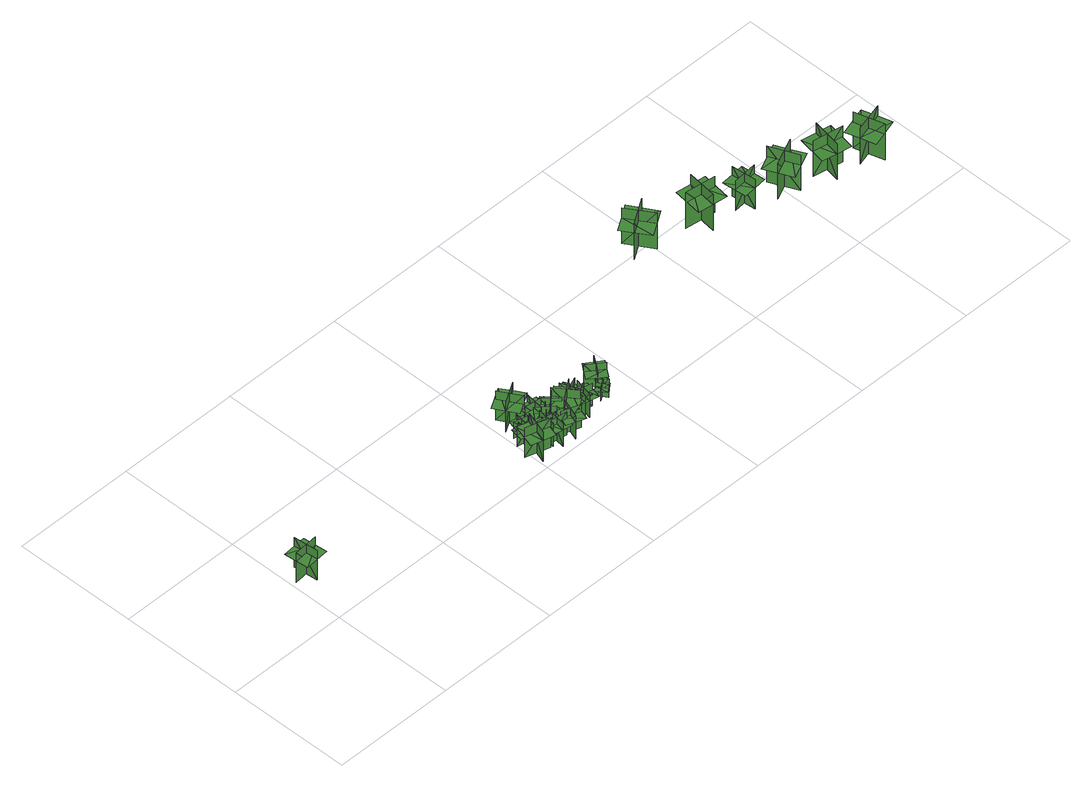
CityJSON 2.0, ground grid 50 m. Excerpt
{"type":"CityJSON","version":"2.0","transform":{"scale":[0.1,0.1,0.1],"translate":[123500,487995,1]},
"CityObjects":{
"tree1":{"type":"SolitaryVegetationObject","geometry":[{"type":"MultiSurface","lod":"1","boundaries":[[[0,1,2]],[[0,2,3]],[[4,5,6]],[[4,6,7]],[[8,9,10]],[[8,10,11]],[[8,11,12]],[[8,12,13]]]}]},
"tree2":{"type":"SolitaryVegetationObject","geometry":[{"type":"MultiSurface","lod":"1","boundaries":[[[14,15,16]],[[14,16,17]],[[18,19,20]],[[18,20,21]],[[22,23,24]],[[22,24,25]],[[22,25,26]],[[22,26,27]]]}]},
"tree3":{"type":"SolitaryVegetationObject","geometry":[{"type":"MultiSurface","lod":"1","boundaries":[[[28,29,30]],[[28,30,31]],[[32,33,34]],[[32,34,35]],[[36,37,38]],[[36,38,39]],[[36,39,40]],[[36,40,41]]]}]},
"tree4":{"type":"SolitaryVegetationObject","geometry":[{"type":"MultiSurface","lod":"1","boundaries":[[[42,43,44]],[[42,44,45]],[[46,47,48]],[[46,48,49]],[[50,51,52]],[[50,52,53]],[[50,53,54]],[[50,54,55]]]}]},
"tree5":{"type":"SolitaryVegetationObject","geometry":[{"type":"MultiSurface","lod":"1","boundaries":[[[56,57,58]],[[56,58,59]],[[60,61,62]],[[60,62,63]],[[64,65,66]],[[64,66,67]],[[64,67,68]],[[64,68,69]]]}]},
"tree6":{"type":"SolitaryVegetationObject","geometry":[{"type":"MultiSurface","lod":"1","boundaries":[[[70,71,72]],[[70,72,73]],[[74,75,76]],[[74,76,77]],[[78,79,80]],[[78,80,81]],[[78,81,82]],[[78,82,83]]]}]},
"tree7":{"type":"SolitaryVegetationObject","geometry":[{"type":"MultiSurface","lod":"1","boundaries":[[[84,85,86]],[[84,86,87]],[[88,89,90]],[[88,90,91]],[[92,93,94]],[[92,94,95]],[[92,95,96]],[[92,96,97]]]}]},
"tree8":{"type":"SolitaryVegetationObject","geometry":[{"type":"MultiSurface","lod":"1","boundaries":[[[98,99,100]],[[98,100,101]],[[102,103,104]],[[102,104,105]],[[106,107,108]],[[106,108,109]],[[106,109,110]],[[106,110,111]]]}]},
"tree9":{"type":"SolitaryVegetationObject","geometry":[{"type":"MultiSurface","lod":"1","boundaries":[[[112,113,114]],[[112,114,115]],[[116,117,118]],[[116,118,119]],[[120,121,122]],[[120,122,123]],[[120,123,124]],[[120,124,125]]]}]},
"tree10":{"type":"SolitaryVegetationObject","geometry":[{"type":"MultiSurface","lod":"1","boundaries":[[[126,127,128]],[[126,128,129]],[[130,131,132]],[[130,132,133]],[[134,135,136]],[[134,136,137]],[[134,137,138]],[[134,138,139]]]}]},
"tree11":{"type":"SolitaryVegetationObject","geometry":[{"type":"MultiSurface","lod":"1","boundaries":[[[140,141,142]],[[140,142,143]],[[144,145,146]],[[144,146,147]],[[148,149,150]],[[148,150,151]],[[148,151,152]],[[148,152,153]]]}]},
"tree12":{"type":"SolitaryVegetationObject","geometry":[{"type":"MultiSurface","lod":"1","boundaries":[[[154,155,156]],[[154,156,157]],[[158,159,160]],[[158,160,161]],[[162,163,164]],[[162,164,165]],[[162,165,166]],[[162,166,167]]]}]},
"tree13":{"type":"SolitaryVegetationObject","geometry":[{"type":"MultiSurface","lod":"1","boundaries":[[[168,169,170]],[[168,170,171]],[[172,173,174]],[[172,174,175]],[[176,177,178]],[[176,178,179]],[[176,179,180]],[[176,180,181]]]}]},
"tree14":{"type":"SolitaryVegetationObject","geometry":[{"type":"MultiSurface","lod":"1","boundaries":[[[182,183,184]],[[182,184,185]],[[186,187,188]],[[186,188,189]],[[190,191,192]],[[190,192,193]],[[190,193,194]],[[190,194,195]]]}]},
"tree15":{"type":"SolitaryVegetationObject","geometry":[{"type":"MultiSurface","lod":"1","boundaries":[[[196,197,198]],[[196,198,199]],[[200,201,202]],[[200,202,203]],[[204,205,206]],[[204,206,207]],[[204,207,208]],[[204,208,209]]]}]},
"tree16":{"type":"SolitaryVegetationObject","geometry":[{"type":"MultiSurface","lod":"1","boundaries":[[[210,211,212]],[[210,212,213]],[[214,215,216]],[[214,216,217]],[[218,219,220]],[[218,220,221]],[[218,221,222]],[[218,222,223]]]}]},
"tree17":{"type":"SolitaryVegetationObject","geometry":[{"type":"MultiSurface","lod":"1","boundaries":[[[224,225,226]],[[224,226,227]],[[228,229,230]],[[228,230,231]],[[232,233,234]],[[232,234,235]],[[232,235,236]],[[232,236,237]]]}]},
"tree18":{"type":"SolitaryVegetationObject","geometry":[{"type":"MultiSurface","lod":"1","boundaries":[[[238,239,240]],[[238,240,241]],[[242,243,244]],[[242,244,245]],[[246,247,248]],[[246,248,249]],[[246,249,250]],[[246,250,251]]]}]},
"tree19":{"type":"SolitaryVegetationObject","geometry":[{"type":"MultiSurface","lod":"1","boundaries":[[[252,253,254]],[[252,254,255]],[[256,257,258]],[[256,258,259]],[[260,261,262]],[[260,262,263]],[[260,263,264]],[[260,264,265]]]}]},
"tree20":{"type":"SolitaryVegetationObject","geometry":[{"type":"MultiSurface","lod":"1","boundaries":[[[266,267,268]],[[266,268,269]],[[270,271,272]],[[270,272,273]],[[274,275,276]],[[274,276,277]],[[274,277,278]],[[274,278,279]]]}]},
"tree21":{"type":"SolitaryVegetationObject","geometry":[{"type":"MultiSurface","lod":"1","boundaries":[[[280,281,282]],[[280,282,283]],[[284,285,286]],[[284,286,287]],[[288,289,290]],[[288,290,291]],[[288,291,292]],[[288,292,293]]]}]},
"tree22":{"type":"SolitaryVegetationObject","geometry":[{"type":"MultiSurface","lod":"1","boundaries":[[[294,295,296]],[[294,296,297]],[[298,299,300]],[[298,300,301]],[[302,303,304]],[[302,304,305]],[[302,305,306]],[[302,306,307]]]}]},
"tree23":{"type":"SolitaryVegetationObject","geometry":[{"type":"MultiSurface","lod":"1","boundaries":[[[308,309,310]],[[308,310,311]],[[312,313,314]],[[312,314,315]],[[316,317,318]],[[316,318,319]],[[316,319,320]],[[316,320,321]]]}]},
"tree24":{"type":"SolitaryVegetationObject","geometry":[{"type":"MultiSurface","lod":"1","boundaries":[[[322,323,324]],[[322,324,325]],[[326,327,328]],[[326,328,329]],[[330,331,332]],[[330,332,333]],[[330,333,334]],[[330,334,335]]]}]}
},
"vertices":[
[64,166,23],[55,265,23],[55,265,161],[64,166,161],[107,217,23],[7,208,23],[7,208,161],[107,217,161],[107,217,123],[102,266,123],[3,257,123],[7,208,123],[12,158,123],[111,167,123],
[970,77,21],[1066,49,21],[1066,49,160],[970,77,160],[1001,19,21],[1030,115,21],[1030,115,160],[1001,19,160],[1001,19,121],[1049,5,121],[1077,100,121],[1030,115,121],[982,129,121],[954,33,121],
[990,131,22],[1044,120,22],[1044,120,99],[990,131,99],[1010,100,22],[1020,155,22],[1020,155,99],[1010,100,99],[1010,100,78],[1037,95,78],[1048,149,78],[1020,155,78],[993,160,78],[983,105,78],
[1031,132,24],[1042,186,24],[1042,186,101],[1031,132,101],[1062,152,24],[1008,164,24],[1008,164,101],[1062,152,101],[1062,152,79],[1068,179,79],[1014,191,79],[1008,164,79],[1002,137,79],[1056,125,79],
[1088,122,20],[1076,46,20],[1076,46,128],[1088,122,128],[1046,92,20],[1123,80,20],[1123,80,128],[1046,92,128],[1046,92,98],[1040,54,98],[1117,41,98],[1123,80,98],[1129,118,98],[1053,130,98],
[1069,64,21],[1146,52,21],[1146,52,129],[1069,64,129],[1099,22,21],[1111,99,21],[1111,99,129],[1099,22,129],[1099,22,99],[1138,16,99],[1149,93,99],[1111,99,99],[1073,105,99],[1061,28,99],
[1031,272,20],[1081,186,20],[1081,186,158],[1031,272,158],[1014,208,20],[1099,259,20],[1099,259,158],[1014,208,158],[1014,208,120],[1039,165,120],[1125,216,120],[1099,259,120],[1074,301,120],[988,251,120],
[1144,96,21],[1085,147,21],[1085,147,129],[1144,96,129],[1140,148,21],[1089,89,21],[1089,89,129],[1140,148,129],[1140,148,99],[1110,173,99],[1060,114,99],[1089,89,99],[1119,64,99],[1169,123,99],
[1103,128,20],[1114,205,20],[1114,205,128],[1103,128,128],[1145,159,20],[1068,169,20],[1068,169,128],[1145,159,128],[1145,159,97],[1150,197,97],[1073,208,97],[1068,169,97],[1063,131,97],[1139,121,97],
[1179,88,23],[1152,15,23],[1152,15,131],[1179,88,131],[1132,66,23],[1205,40,23],[1205,40,131],[1132,66,131],[1132,66,100],[1119,30,100],[1192,3,100],[1205,40,100],[1218,76,100],[1145,103,100],
[1180,109,22],[1128,166,22],[1128,166,130],[1180,109,130],[1183,160,22],[1126,108,22],[1126,108,130],[1183,160,130],[1183,160,100],[1157,189,100],[1100,136,100],[1126,108,100],[1152,79,100],[1209,132,100],
[1232,71,19],[1173,152,19],[1173,152,157],[1232,71,157],[1243,137,19],[1162,78,19],[1162,78,157],[1243,137,157],[1243,137,118],[1213,177,118],[1133,118,118],[1162,78,118],[1192,38,118],[1272,97,118],
[1244,143,20],[1248,65,20],[1248,65,128],[1244,143,128],[1209,104,20],[1287,109,20],[1287,109,128],[1209,104,128],[1209,104,98],[1211,66,98],[1289,70,98],[1287,109,98],[1284,147,98],[1207,143,98],
[1211,117,20],[1283,147,20],[1283,147,127],[1211,117,127],[1259,97,20],[1229,168,20],[1229,168,127],[1259,97,127],[1259,97,97],[1295,112,97],[1265,183,97],[1229,168,97],[1193,154,97],[1223,82,97],
[1305,86,21],[1230,105,21],[1230,105,128],[1305,86,128],[1279,131,21],[1260,55,21],[1260,55,128],[1279,131,128],[1279,131,98],[1241,140,98],[1223,65,98],[1260,55,98],[1298,46,98],[1316,121,98],
[1377,106,22],[1340,82,22],[1340,82,84],[1377,106,84],[1348,112,22],[1372,75,22],[1372,75,84],[1348,112,84],[1348,112,66],[1329,100,66],[1354,63,66],[1372,75,66],[1391,87,66],[1366,124,66],
[1358,120,24],[1392,91,24],[1392,91,85],[1358,120,85],[1360,91,24],[1389,124,24],[1389,124,85],[1360,91,85],[1360,91,68],[1377,76,68],[1406,110,68],[1389,124,68],[1372,139,68],[1343,105,68],
[1358,113,22],[1403,175,22],[1403,175,130],[1358,113,130],[1409,120,22],[1346,166,22],[1346,166,130],[1409,120,130],[1409,120,100],[1432,152,100],[1369,197,100],[1346,166,100],[1324,135,100],[1386,89,100],
[2019,551,5],[1916,486,5],[1916,486,174],[2019,551,174],[1940,569,5],[2005,466,5],[2005,466,174],[1940,569,174],[1940,569,127],[1888,537,127],[1953,434,127],[2005,466,127],[2056,498,127],[1992,602,127],
[2264,449,6],[2143,465,6],[2143,465,175],[2264,449,175],[2215,513,6],[2199,393,6],[2199,393,175],[2215,513,175],[2215,513,128],[2155,522,128],[2139,401,128],[2199,393,128],[2259,385,128],[2276,505,128],
[2321,406,5],[2420,415,5],[2420,415,144],[2321,406,144],[2372,363,5],[2362,462,5],[2362,462,144],[2372,363,144],[2372,363,105],[2422,368,105],[2412,467,105],[2362,462,105],[2313,458,105],[2322,359,105],
[2541,316,5],[2491,427,5],[2491,427,174],[2541,316,174],[2570,392,5],[2459,342,5],[2459,342,174],[2570,392,174],[2570,392,127],[2545,448,127],[2434,397,127],[2459,342,127],[2485,287,127],[2595,337,127],
[2618,332,5],[2738,310,5],[2738,310,174],[2618,332,174],[2664,265,5],[2686,385,5],[2686,385,174],[2664,265,174],[2664,265,127],[2724,254,127],[2746,374,127],[2686,385,127],[2626,396,127],[2604,276,127],
[2809,330,7],[2843,214,7],[2843,213,176],[2809,330,176],[2770,260,7],[2887,293,7],[2887,293,176],[2770,260,176],[2770,260,129],[2787,201,129],[2904,235,129],[2887,293,129],[2870,352,129],[2753,318,129]
]}
